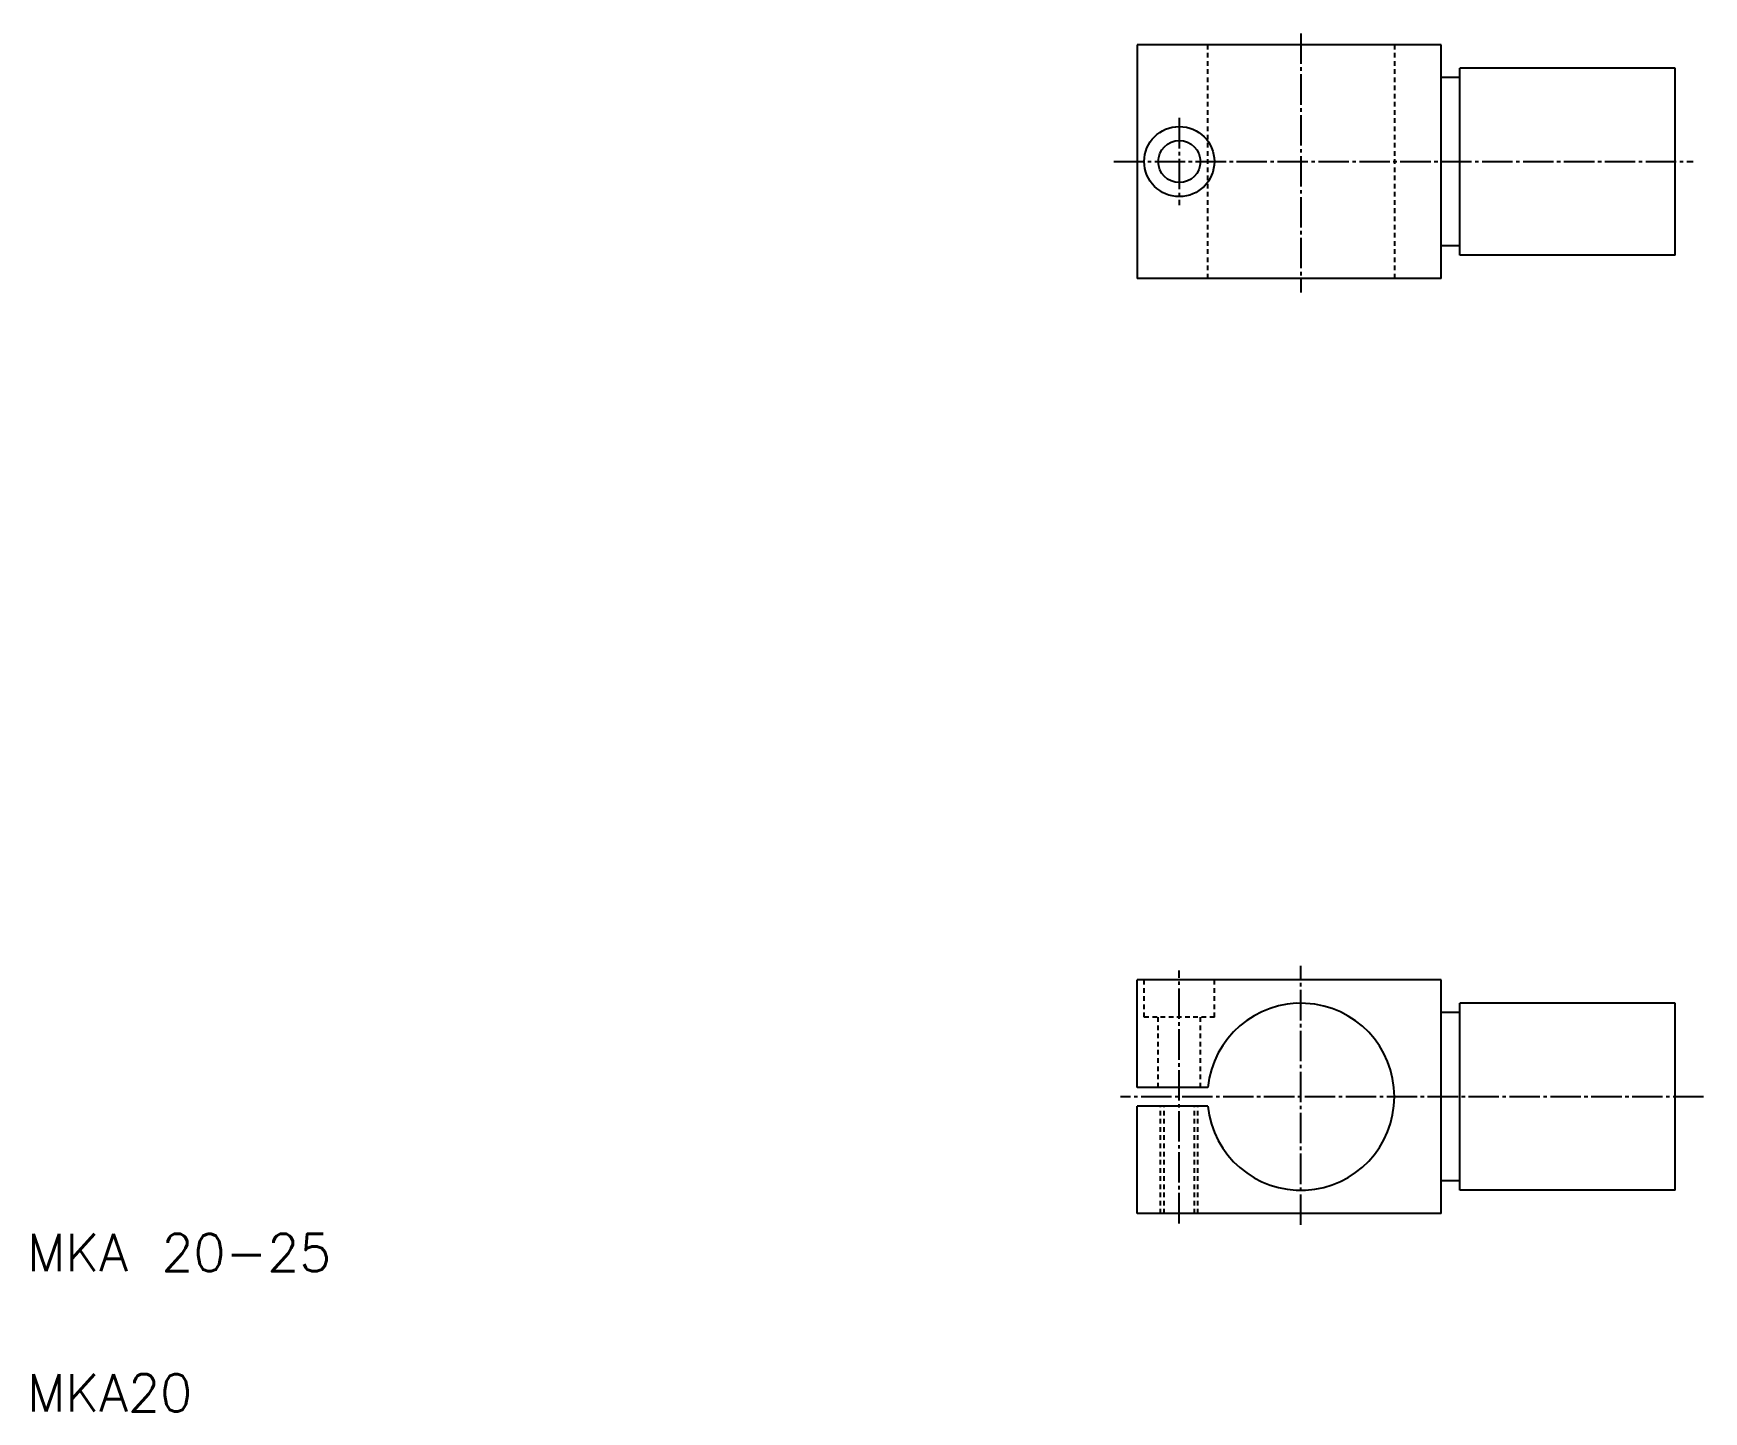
# Model space of a CAD drawing. Extents: x 11 to 189, y 10 to 157.
import ezdxf

# ---------------------------------------------------------------- set-up
doc = ezdxf.new("R2010")
doc.units = 0
doc.header["$LTSCALE"] = 0.25
doc.linetypes.add('CENTER', pattern=[17.5, 13, -1.5, 1.5, -1.5])
doc.linetypes.add('DASHED', pattern=[3.5, 2, -1.5])
doc.layers.get('0').update_dxf_attribs({"linetype": 'CONTINUOUS'})
doc.layers.add('CENTER', color=1, linetype='CENTER')
doc.styles.get("Standard").update_dxf_attribs({"font": 'txt', "bigfont": 'BIGFONT'})

msp = doc.modelspace()

# ---------------------------------------------------------------- linework, layer by layer
for p, q in [((128.69, 156.17), (128.69, 131.17)), ((161.19, 156.17), (128.69, 156.17)), ((161.19, 131.17), (161.19, 156.17)), ((163.19, 133.67), (163.19, 153.67)), ((186.19, 153.67), (163.19, 153.67)), ((186.19, 133.67), (186.19, 153.67)), ((163.19, 152.67), (161.19, 152.67)), ((163.19, 134.67), (161.19, 134.67)), ((186.19, 133.67), (163.19, 133.67)), ((161.19, 131.17), (128.69, 131.17)), ((128.69, 44.67), (128.69, 56.17)), ((161.19, 56.17), (128.69, 56.17)), ((161.19, 31.17), (161.19, 56.17)), ((186.19, 53.67), (163.19, 53.67)), ((163.19, 33.67), (163.19, 53.67)), ((186.19, 33.67), (186.19, 53.67)), ((163.19, 52.67), (161.19, 52.67)), ((128.69, 50.42), (128.69, 50.42)), ((128.69, 47.55), (128.69, 47.55)), ((136.24, 44.67), (128.69, 44.67)), ((128.69, 31.17), (128.69, 42.67)), ((136.24, 42.67), (128.69, 42.67)), ((163.19, 34.67), (161.19, 34.67)), ((186.19, 33.67), (163.19, 33.67)), ((161.19, 31.17), (128.69, 31.17))]:
    msp.add_line(p, q)
at = {"color": 3, "linetype": 'DASHED'}
for p, q in [((136.19, 156.17), (136.19, 131.17)), ((156.19, 156.17), (156.19, 131.17)), ((129.44, 52.17), (129.44, 56.17)), ((136.94, 52.17), (136.94, 56.17)), ((136.94, 52.17), (129.44, 52.17)), ((130.94, 44.67), (130.94, 52.17)), ((135.44, 44.67), (135.44, 52.17)), ((131.19, 31.17), (131.19, 42.67)), ((131.57, 31.17), (131.57, 42.67)), ((134.81, 31.17), (134.81, 42.67)), ((135.19, 31.17), (135.19, 42.67))]:
    msp.add_line(p, q, dxfattribs=at)
for radius in [3.75, 2.25]:
    msp.add_circle((133.19, 143.67), radius)
msp.add_arc((146.19, 43.67), 10, 185.7392, 174.2608)
at = {"layer": 'CENTER', "color": 1, "linetype": 'CENTER'}
for p, q in [((146.19, 157.38), (146.19, 129.67)), ((133.19, 148.33), (133.19, 139.02)), ((126.19, 143.67), (188.13, 143.67)), ((133.19, 30.13), (133.19, 57.16)), ((146.19, 29.96), (146.19, 57.67)), ((189.24, 43.67), (126.91, 43.67))]:
    msp.add_line(p, q, dxfattribs=at)

# ---------------------------------------------------------------- texts
for s, p in [('MKA 20-25', (10, 25)), ('MKA20', (10, 10))]:
    msp.add_text(s, height=4).set_placement(p)

doc.saveas('drawing.dxf')
